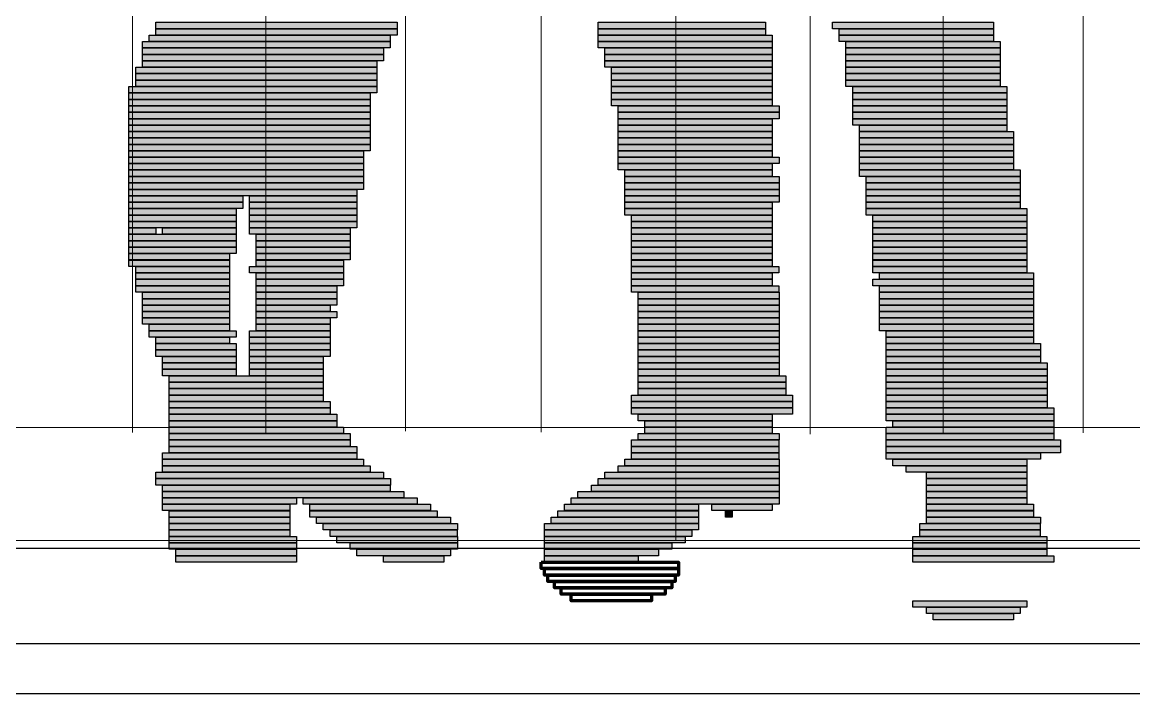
# Model space of a CAD drawing. Header units: millimetres. Extents: x 2 to 42044, y 4087 to 28530.
# Drawn here: x 19372 to 20435, y 14973 to 15615 of the extents above; entities that cross this region are included whole.
import ezdxf

# ---------------------------------------------------------------- set-up
doc = ezdxf.new("R2010")
doc.units = ezdxf.units.MM
doc.header["$LTSCALE"] = 50
for name, color, linetype in [('00_Wand_Bestand', 7, 'Continuous'), ('05_Linien_stark', 7, 'Continuous'), ('06_Linien_fein', 3, 'Continuous')]:
    doc.layers.add(name, color=color, linetype=linetype)

msp = doc.modelspace()

# ---------------------------------------------------------------- hatches: boundary and pattern name
at = {"layer": '00_Wand_Bestand'}
for points in [[(19499.5, 15615.3), (19730.4, 15615.3), (19730.4, 15609.1), (19499.5, 15609.1)], [(19922.7, 15615.3), (20083, 15615.3), (20083, 15609.1), (19922.7, 15609.1)], [(20147.1, 15615.3), (20301, 15615.3), (20301, 15609.1), (20147.1, 15609.1)], [(19499.5, 15609.1), (19730.4, 15609.1), (19730.4, 15602.9), (19499.5, 15602.9)], [(19922.7, 15609.1), (20083, 15609.1), (20083, 15602.9), (19922.7, 15602.9)], [(20153.6, 15609.1), (20301, 15609.1), (20301, 15602.9), (20153.6, 15602.9)], [(19486.7, 15596.8), (19723.9, 15596.8), (19723.9, 15590.7), (19486.7, 15590.7)], [(19493.1, 15602.9), (19723.9, 15602.9), (19723.9, 15596.8), (19493.1, 15596.8)], [(19922.7, 15602.9), (20089.4, 15602.9), (20089.4, 15596.8), (19922.7, 15596.8)], [(19922.7, 15596.8), (20089.4, 15596.8), (20089.4, 15590.7), (19922.7, 15590.7)], [(20153.6, 15602.9), (20301, 15602.9), (20301, 15596.8), (20153.6, 15596.8)], [(20159.9, 15596.8), (20307.4, 15596.8), (20307.4, 15590.7), (20159.9, 15590.7)], [(19486.7, 15590.7), (19717.5, 15590.7), (19717.5, 15584.5), (19486.7, 15584.5)], [(19486.7, 15584.5), (19717.5, 15584.5), (19717.5, 15578.3), (19486.7, 15578.3)], [(19929.1, 15590.7), (20089.4, 15590.7), (20089.4, 15584.5), (19929.1, 15584.5)], [(19929.1, 15584.5), (20089.4, 15584.5), (20089.4, 15578.3), (19929.1, 15578.3)], [(20159.9, 15590.7), (20307.4, 15590.7), (20307.4, 15584.5), (20159.9, 15584.5)], [(20159.9, 15584.5), (20307.4, 15584.5), (20307.4, 15578.3), (20159.9, 15578.3)], [(19486.7, 15578.3), (19711.1, 15578.3), (19711.1, 15572.2), (19486.7, 15572.2)], [(19929.1, 15578.3), (20089.4, 15578.3), (20089.4, 15572.2), (19929.1, 15572.2)], [(20159.9, 15578.3), (20307.4, 15578.3), (20307.4, 15572.2), (20159.9, 15572.2)], [(19480.3, 15572.2), (19711.1, 15572.2), (19711.1, 15566.1), (19480.3, 15566.1)], [(19480.3, 15566.1), (19711.1, 15566.1), (19711.1, 15559.9), (19480.3, 15559.9)], [(19935.5, 15572.2), (20089.4, 15572.2), (20089.4, 15566.1), (19935.5, 15566.1)], [(19935.5, 15566.1), (20089.4, 15566.1), (20089.4, 15559.9), (19935.5, 15559.9)], [(20159.9, 15572.2), (20307.4, 15572.2), (20307.4, 15566.1), (20159.9, 15566.1)], [(20159.9, 15566.1), (20307.4, 15566.1), (20307.4, 15559.9), (20159.9, 15559.9)], [(19473.8, 15553.8), (19711.1, 15553.8), (19711.1, 15547.6), (19473.8, 15547.6)], [(19480.3, 15559.9), (19711.1, 15559.9), (19711.1, 15553.8), (19480.3, 15553.8)], [(19935.5, 15559.9), (20089.4, 15559.9), (20089.4, 15553.8), (19935.5, 15553.8)], [(19935.5, 15553.8), (20089.4, 15553.8), (20089.4, 15547.6), (19935.5, 15547.6)], [(20159.9, 15559.9), (20307.4, 15559.9), (20307.4, 15553.8), (20159.9, 15553.8)], [(20166.4, 15553.8), (20313.9, 15553.8), (20313.9, 15547.6), (20166.4, 15547.6)], [(19473.8, 15547.6), (19704.7, 15547.6), (19704.7, 15541.5), (19473.8, 15541.5)], [(19473.8, 15541.5), (19704.7, 15541.5), (19704.7, 15535.3), (19473.8, 15535.3)], [(19935.5, 15547.6), (20089.4, 15547.6), (20089.4, 15541.5), (19935.5, 15541.5)], [(19935.5, 15541.5), (20089.4, 15541.5), (20089.4, 15535.3), (19935.5, 15535.3)], [(20166.4, 15547.6), (20313.9, 15547.6), (20313.9, 15541.5), (20166.4, 15541.5)], [(20166.4, 15541.5), (20313.9, 15541.5), (20313.9, 15535.3), (20166.4, 15535.3)], [(19473.8, 15535.3), (19704.7, 15535.3), (19704.7, 15529.2), (19473.8, 15529.2)], [(19942, 15535.3), (20095.9, 15535.3), (20095.9, 15529.2), (19942, 15529.2)], [(20166.4, 15535.3), (20313.9, 15535.3), (20313.9, 15529.2), (20166.4, 15529.2)], [(19473.8, 15529.2), (19704.7, 15529.2), (19704.7, 15523), (19473.8, 15523)], [(19473.8, 15523), (19704.7, 15523), (19704.7, 15516.9), (19473.8, 15516.9)], [(19942, 15529.2), (20095.9, 15529.2), (20095.9, 15523), (19942, 15523)], [(19942, 15523), (20089.4, 15523), (20089.4, 15516.9), (19942, 15516.9)], [(20166.4, 15529.2), (20313.9, 15529.2), (20313.9, 15523), (20166.4, 15523)], [(20166.4, 15523), (20313.9, 15523), (20313.9, 15516.9), (20166.4, 15516.9)], [(19473.8, 15516.9), (19704.7, 15516.9), (19704.7, 15510.7), (19473.8, 15510.7)], [(19473.8, 15510.7), (19704.7, 15510.7), (19704.7, 15504.6), (19473.8, 15504.6)], [(19942, 15516.9), (20089.4, 15516.9), (20089.4, 15510.7), (19942, 15510.7)], [(19942, 15510.7), (20089.4, 15510.7), (20089.4, 15504.6), (19942, 15504.6)], [(20172.8, 15516.9), (20313.9, 15516.9), (20313.9, 15510.7), (20172.8, 15510.7)], [(20172.8, 15510.7), (20320.3, 15510.7), (20320.3, 15504.6), (20172.8, 15504.6)], [(19473.8, 15504.6), (19704.7, 15504.6), (19704.7, 15498.4), (19473.8, 15498.4)], [(19473.8, 15498.4), (19704.7, 15498.4), (19704.7, 15492.3), (19473.8, 15492.3)], [(19942, 15504.6), (20089.4, 15504.6), (20089.4, 15498.4), (19942, 15498.4)], [(19942, 15498.4), (20089.4, 15498.4), (20089.4, 15492.3), (19942, 15492.3)], [(20172.8, 15504.6), (20320.3, 15504.6), (20320.3, 15498.4), (20172.8, 15498.4)], [(20172.8, 15498.4), (20320.3, 15498.4), (20320.3, 15492.3), (20172.8, 15492.3)], [(19473.8, 15492.3), (19698.3, 15492.3), (19698.3, 15486.1), (19473.8, 15486.1)], [(19942, 15492.3), (20089.4, 15492.3), (20089.4, 15486.1), (19942, 15486.1)], [(20172.8, 15492.3), (20320.3, 15492.3), (20320.3, 15486.1), (20172.8, 15486.1)], [(19473.8, 15486.1), (19698.3, 15486.1), (19698.3, 15480), (19473.8, 15480)], [(19473.8, 15480), (19698.3, 15480), (19698.3, 15473.9), (19473.8, 15473.9)], [(19942, 15486.1), (20095.9, 15486.1), (20095.9, 15480), (19942, 15480)], [(19942, 15480), (20089.4, 15480), (20089.4, 15473.9), (19942, 15473.9)], [(20172.8, 15486.1), (20320.3, 15486.1), (20320.3, 15480), (20172.8, 15480)], [(20172.8, 15480), (20320.3, 15480), (20320.3, 15473.9), (20172.8, 15473.9)], [(19473.8, 15473.9), (19698.3, 15473.9), (19698.3, 15467.7), (19473.8, 15467.7)], [(19473.8, 15467.7), (19698.3, 15467.7), (19698.3, 15461.5), (19473.8, 15461.5)], [(19948.4, 15473.9), (20089.4, 15473.9), (20089.4, 15467.7), (19948.4, 15467.7)], [(19948.4, 15467.7), (20095.9, 15467.7), (20095.9, 15461.5), (19948.4, 15461.5)], [(20172.8, 15473.9), (20326.7, 15473.9), (20326.7, 15467.7), (20172.8, 15467.7)], [(20179.2, 15467.7), (20326.7, 15467.7), (20326.7, 15461.5), (20179.2, 15461.5)], [(19473.8, 15461.5), (19698.3, 15461.5), (19698.3, 15455.4), (19473.8, 15455.4)], [(19948.4, 15461.5), (20095.9, 15461.5), (20095.9, 15455.4), (19948.4, 15455.4)], [(20179.2, 15461.5), (20326.7, 15461.5), (20326.7, 15455.4), (20179.2, 15455.4)], [(19473.8, 15455.4), (19691.9, 15455.4), (19691.9, 15449.2), (19473.8, 15449.2)], [(19473.8, 15449.2), (19582.9, 15449.2), (19582.9, 15443.1), (19473.8, 15443.1)], [(19589.3, 15449.2), (19691.8, 15449.2), (19691.8, 15443.1), (19589.3, 15443.1)], [(19948.4, 15455.4), (20095.9, 15455.4), (20095.9, 15449.2), (19948.4, 15449.2)], [(19948.4, 15449.2), (20095.9, 15449.2), (20095.9, 15443.1), (19948.4, 15443.1)], [(20179.2, 15455.4), (20326.7, 15455.4), (20326.7, 15449.2), (20179.2, 15449.2)], [(20179.2, 15449.2), (20326.7, 15449.2), (20326.7, 15443.1), (20179.2, 15443.1)], [(19473.8, 15443.1), (19582.9, 15443.1), (19582.9, 15437), (19473.8, 15437)], [(19473.8, 15437), (19576.4, 15437), (19576.4, 15430.8), (19473.8, 15430.8)], [(19589.3, 15443.1), (19691.8, 15443.1), (19691.8, 15437), (19589.3, 15437)], [(19589.3, 15437), (19691.8, 15437), (19691.8, 15430.8), (19589.3, 15430.8)], [(19948.4, 15443.1), (20089.4, 15443.1), (20089.4, 15437), (19948.4, 15437)], [(19948.4, 15437), (20089.4, 15437), (20089.4, 15430.8), (19948.4, 15430.8)], [(20179.2, 15443.1), (20326.7, 15443.1), (20326.7, 15437), (20179.2, 15437)], [(20179.2, 15437), (20333.1, 15437), (20333.1, 15430.8), (20179.2, 15430.8)], [(19473.8, 15430.8), (19576.4, 15430.8), (19576.4, 15424.6), (19473.8, 15424.6)], [(19473.8, 15424.6), (19576.4, 15424.6), (19576.4, 15418.5), (19473.8, 15418.5)], [(19589.3, 15430.8), (19691.8, 15430.8), (19691.8, 15424.6), (19589.3, 15424.6)], [(19589.3, 15424.6), (19691.8, 15424.6), (19691.8, 15418.5), (19589.3, 15418.5)], [(19954.8, 15430.8), (20089.4, 15430.8), (20089.4, 15424.6), (19954.8, 15424.6)], [(19954.8, 15424.6), (20089.4, 15424.6), (20089.4, 15418.5), (19954.8, 15418.5)], [(20185.6, 15430.8), (20333.1, 15430.8), (20333.1, 15424.6), (20185.6, 15424.6)], [(20185.6, 15424.6), (20333.1, 15424.6), (20333.1, 15418.5), (20185.6, 15418.5)], [(19473.8, 15418.5), (19499.5, 15418.5), (19499.5, 15412.4), (19473.8, 15412.4)], [(19505.9, 15418.5), (19576.4, 15418.5), (19576.4, 15412.4), (19505.9, 15412.4)], [(19589.3, 15418.5), (19685.4, 15418.5), (19685.4, 15412.4), (19589.3, 15412.4)], [(19954.8, 15418.5), (20089.4, 15418.5), (20089.4, 15412.4), (19954.8, 15412.4)], [(20185.6, 15418.5), (20333.1, 15418.5), (20333.1, 15412.4), (20185.6, 15412.4)], [(19473.8, 15412.4), (19576.4, 15412.4), (19576.4, 15406.2), (19473.8, 15406.2)], [(19473.8, 15406.2), (19576.4, 15406.2), (19576.4, 15400.1), (19473.8, 15400.1)], [(19595.7, 15412.4), (19685.4, 15412.4), (19685.4, 15406.2), (19595.7, 15406.2)], [(19595.7, 15406.2), (19685.4, 15406.2), (19685.4, 15400.1), (19595.7, 15400.1)], [(19954.8, 15412.4), (20089.4, 15412.4), (20089.4, 15406.2), (19954.8, 15406.2)], [(19954.8, 15406.2), (20089.4, 15406.2), (20089.4, 15400.1), (19954.8, 15400.1)], [(20185.6, 15412.4), (20333.1, 15412.4), (20333.1, 15406.2), (20185.6, 15406.2)], [(20185.6, 15406.2), (20333.1, 15406.2), (20333.1, 15400.1), (20185.6, 15400.1)], [(19473.8, 15400.1), (19576.4, 15400.1), (19576.4, 15393.9), (19473.8, 15393.9)], [(19473.8, 15393.9), (19570, 15393.9), (19570, 15387.8), (19473.8, 15387.8)], [(19595.7, 15400.1), (19685.4, 15400.1), (19685.4, 15393.9), (19595.7, 15393.9)], [(19595.7, 15393.9), (19685.4, 15393.9), (19685.4, 15387.8), (19595.7, 15387.8)], [(19954.8, 15400.1), (20089.4, 15400.1), (20089.4, 15393.9), (19954.8, 15393.9)], [(19954.8, 15393.9), (20089.4, 15393.9), (20089.4, 15387.8), (19954.8, 15387.8)], [(20185.6, 15400.1), (20333.1, 15400.1), (20333.1, 15393.9), (20185.6, 15393.9)], [(20185.6, 15393.9), (20333.1, 15393.9), (20333.1, 15387.8), (20185.6, 15387.8)], [(19473.8, 15387.7), (19570, 15387.7), (19570, 15381.6), (19473.8, 15381.6)], [(19480.3, 15381.6), (19570.1, 15381.6), (19570.1, 15375.4), (19480.3, 15375.4)], [(19589.3, 15381.6), (19679, 15381.6), (19679, 15375.4), (19589.3, 15375.4)], [(19595.7, 15387.7), (19679, 15387.7), (19679, 15381.6), (19595.7, 15381.6)], [(19954.8, 15387.7), (20089.4, 15387.7), (20089.4, 15381.6), (19954.8, 15381.6)], [(19954.8, 15381.6), (20095.8, 15381.6), (20095.8, 15375.4), (19954.8, 15375.4)], [(20185.6, 15387.7), (20333.1, 15387.7), (20333.1, 15381.6), (20185.6, 15381.6)], [(20185.6, 15381.6), (20333.1, 15381.6), (20333.1, 15375.4), (20185.6, 15375.4)], [(19480.3, 15375.4), (19570.1, 15375.4), (19570.1, 15369.3), (19480.3, 15369.3)], [(19595.7, 15375.4), (19679, 15375.4), (19679, 15369.3), (19595.7, 15369.3)], [(19954.8, 15375.4), (20089.4, 15375.4), (20089.4, 15369.3), (19954.8, 15369.3)], [(20192, 15375.4), (20339.5, 15375.4), (20339.5, 15369.3), (20192, 15369.3)], [(19480.3, 15369.3), (19570.1, 15369.3), (19570.1, 15363.2), (19480.3, 15363.2)], [(19480.3, 15363.2), (19570.1, 15363.2), (19570.1, 15357), (19480.3, 15357)], [(19595.7, 15369.3), (19679, 15369.3), (19679, 15363.2), (19595.7, 15363.2)], [(19595.7, 15363.2), (19672.6, 15363.2), (19672.6, 15357), (19595.7, 15357)], [(19954.8, 15369.3), (20089.4, 15369.3), (20089.4, 15363.2), (19954.8, 15363.2)], [(19954.8, 15363.2), (20095.8, 15363.2), (20095.8, 15357), (19954.8, 15357)], [(20185.6, 15369.3), (20339.5, 15369.3), (20339.5, 15363.2), (20185.6, 15363.2)], [(20192, 15363.2), (20339.5, 15363.2), (20339.5, 15357), (20192, 15357)], [(19486.7, 15357), (19570, 15357), (19570, 15350.8), (19486.7, 15350.8)], [(19486.7, 15350.8), (19570, 15350.8), (19570, 15344.7), (19486.7, 15344.7)], [(19595.7, 15357), (19672.6, 15357), (19672.6, 15350.8), (19595.7, 15350.8)], [(19595.7, 15350.8), (19672.6, 15350.8), (19672.6, 15344.7), (19595.7, 15344.7)], [(19961.2, 15357), (20095.9, 15357), (20095.9, 15350.8), (19961.2, 15350.8)], [(19961.2, 15350.8), (20095.9, 15350.8), (20095.9, 15344.7), (19961.2, 15344.7)], [(20192, 15357), (20339.5, 15357), (20339.5, 15350.8), (20192, 15350.8)], [(20192, 15350.8), (20339.5, 15350.8), (20339.5, 15344.7), (20192, 15344.7)], [(19486.7, 15344.7), (19570, 15344.7), (19570, 15338.6), (19486.7, 15338.6)], [(19486.7, 15338.6), (19570, 15338.6), (19570, 15332.4), (19486.7, 15332.4)], [(19595.7, 15344.7), (19666.2, 15344.7), (19666.2, 15338.6), (19595.7, 15338.6)], [(19595.7, 15338.6), (19672.6, 15338.6), (19672.6, 15332.4), (19595.7, 15332.4)], [(19961.2, 15344.7), (20095.9, 15344.7), (20095.9, 15338.6), (19961.2, 15338.6)], [(19961.2, 15338.6), (20095.9, 15338.6), (20095.9, 15332.4), (19961.2, 15332.4)], [(20192, 15344.7), (20339.5, 15344.7), (20339.5, 15338.6), (20192, 15338.6)], [(20192, 15338.6), (20339.5, 15338.6), (20339.5, 15332.4), (20192, 15332.4)], [(19486.7, 15332.4), (19570, 15332.4), (19570, 15326.3), (19486.7, 15326.3)], [(19595.7, 15332.4), (19666.2, 15332.4), (19666.2, 15326.3), (19595.7, 15326.3)], [(19961.2, 15332.4), (20095.9, 15332.4), (20095.9, 15326.3), (19961.2, 15326.3)], [(20192, 15332.4), (20339.5, 15332.4), (20339.5, 15326.3), (20192, 15326.3)], [(19493.1, 15326.3), (19570, 15326.3), (19570, 15320.1), (19493.1, 15320.1)], [(19493.1, 15320.1), (19576.4, 15320.1), (19576.4, 15313.9), (19493.1, 15313.9)], [(19589.3, 15320.1), (19666.2, 15320.1), (19666.2, 15313.9), (19589.3, 15313.9)], [(19595.7, 15326.3), (19666.2, 15326.3), (19666.2, 15320.1), (19595.7, 15320.1)], [(19961.2, 15326.3), (20095.9, 15326.3), (20095.9, 15320.1), (19961.2, 15320.1)], [(19961.2, 15320.1), (20095.9, 15320.1), (20095.9, 15313.9), (19961.2, 15313.9)], [(20192, 15326.3), (20339.5, 15326.3), (20339.5, 15320.1), (20192, 15320.1)], [(20198.5, 15320.1), (20339.5, 15320.1), (20339.5, 15313.9), (20198.5, 15313.9)], [(19499.5, 15313.9), (19570.1, 15313.9), (19570.1, 15307.8), (19499.5, 15307.8)], [(19499.5, 15307.8), (19576.5, 15307.8), (19576.5, 15301.7), (19499.5, 15301.7)], [(19589.3, 15313.9), (19666.2, 15313.9), (19666.2, 15307.8), (19589.3, 15307.8)], [(19589.3, 15307.8), (19666.2, 15307.8), (19666.2, 15301.7), (19589.3, 15301.7)], [(19961.2, 15313.9), (20095.9, 15313.9), (20095.9, 15307.8), (19961.2, 15307.8)], [(19961.2, 15307.8), (20095.9, 15307.8), (20095.9, 15301.7), (19961.2, 15301.7)], [(20198.5, 15313.9), (20339.5, 15313.9), (20339.5, 15307.8), (20198.5, 15307.8)], [(20198.5, 15307.8), (20346, 15307.8), (20346, 15301.7), (20198.5, 15301.7)], [(19499.5, 15301.7), (19576.5, 15301.7), (19576.5, 15295.5), (19499.5, 15295.5)], [(19589.3, 15301.7), (19666.2, 15301.7), (19666.2, 15295.5), (19589.3, 15295.5)], [(19961.2, 15301.7), (20095.9, 15301.7), (20095.9, 15295.5), (19961.2, 15295.5)], [(20198.5, 15301.7), (20346, 15301.7), (20346, 15295.5), (20198.5, 15295.5)], [(19505.9, 15295.5), (19576.4, 15295.5), (19576.4, 15289.4), (19505.9, 15289.4)], [(19505.9, 15289.4), (19576.4, 15289.4), (19576.4, 15283.2), (19505.9, 15283.2)], [(19589.3, 15295.5), (19659.8, 15295.5), (19659.8, 15289.4), (19589.3, 15289.4)], [(19589.3, 15289.4), (19659.8, 15289.4), (19659.8, 15283.2), (19589.3, 15283.2)], [(19961.2, 15295.5), (20095.9, 15295.5), (20095.9, 15289.4), (19961.2, 15289.4)], [(19961.2, 15289.4), (20095.9, 15289.4), (20095.9, 15283.2), (19961.2, 15283.2)], [(20198.5, 15295.5), (20346, 15295.5), (20346, 15289.4), (20198.5, 15289.4)], [(20198.5, 15289.4), (20352.4, 15289.4), (20352.4, 15283.2), (20198.5, 15283.2)], [(19505.9, 15283.2), (19576.4, 15283.2), (19576.4, 15277.1), (19505.9, 15277.1)], [(19512.3, 15277.1), (19659.8, 15277.1), (19659.8, 15270.9), (19512.3, 15270.9)], [(19589.3, 15283.2), (19659.8, 15283.2), (19659.8, 15277.1), (19589.3, 15277.1)], [(19961.2, 15283.2), (20095.9, 15283.2), (20095.9, 15277.1), (19961.2, 15277.1)], [(19961.2, 15277.1), (20102.3, 15277.1), (20102.3, 15270.9), (19961.2, 15270.9)], [(20198.5, 15283.2), (20352.4, 15283.2), (20352.4, 15277.1), (20198.5, 15277.1)], [(20198.5, 15277.1), (20352.4, 15277.1), (20352.4, 15270.9), (20198.5, 15270.9)], [(19512.3, 15270.9), (19659.8, 15270.9), (19659.8, 15264.8), (19512.3, 15264.8)], [(19512.3, 15264.8), (19659.8, 15264.8), (19659.8, 15258.6), (19512.3, 15258.6)], [(19961.2, 15270.9), (20102.3, 15270.9), (20102.3, 15264.8), (19961.2, 15264.8)], [(19961.2, 15264.8), (20102.3, 15264.8), (20102.3, 15258.6), (19961.2, 15258.6)], [(20198.5, 15270.9), (20352.4, 15270.9), (20352.4, 15264.8), (20198.5, 15264.8)], [(20198.5, 15264.8), (20352.4, 15264.8), (20352.4, 15258.6), (20198.5, 15258.6)], [(19512.3, 15258.6), (19659.8, 15258.6), (19659.8, 15252.5), (19512.3, 15252.5)], [(19954.8, 15258.6), (20108.7, 15258.6), (20108.7, 15252.5), (19954.8, 15252.5)], [(20198.5, 15258.6), (20352.4, 15258.6), (20352.4, 15252.5), (20198.5, 15252.5)], [(19512.3, 15252.5), (19666.2, 15252.5), (19666.2, 15246.3), (19512.3, 15246.3)], [(19512.3, 15246.3), (19666.2, 15246.3), (19666.2, 15240.2), (19512.3, 15240.2)], [(19954.8, 15252.5), (20108.7, 15252.5), (20108.7, 15246.3), (19954.8, 15246.3)], [(19954.8, 15246.3), (20108.7, 15246.3), (20108.7, 15240.2), (19954.8, 15240.2)], [(20198.5, 15252.5), (20352.4, 15252.5), (20352.4, 15246.3), (20198.5, 15246.3)], [(20198.5, 15246.3), (20358.8, 15246.3), (20358.8, 15240.2), (20198.5, 15240.2)], [(19512.3, 15240.2), (19672.6, 15240.2), (19672.6, 15234), (19512.3, 15234)], [(19512.3, 15234), (19672.6, 15234), (19672.6, 15227.9), (19512.3, 15227.9)], [(19961.2, 15240.2), (20089.4, 15240.2), (20089.4, 15234), (19961.2, 15234)], [(19967.6, 15234), (20089.4, 15234), (20089.4, 15227.9), (19967.6, 15227.9)], [(20198.5, 15240.2), (20358.8, 15240.2), (20358.8, 15234), (20198.5, 15234)], [(20204.9, 15234), (20358.8, 15234), (20358.8, 15227.9), (20204.9, 15227.9)], [(19512.3, 15227.9), (19679, 15227.9), (19679, 15221.7), (19512.3, 15221.7)], [(19512.3, 15221.7), (19685.4, 15221.7), (19685.4, 15215.6), (19512.3, 15215.6)], [(19961.2, 15221.7), (20095.9, 15221.7), (20095.9, 15215.6), (19961.2, 15215.6)], [(19967.6, 15227.9), (20089.4, 15227.9), (20089.4, 15221.7), (19967.6, 15221.7)], [(20198.5, 15227.9), (20358.8, 15227.9), (20358.8, 15221.7), (20198.5, 15221.7)], [(20198.5, 15221.7), (20358.8, 15221.7), (20358.8, 15215.6), (20198.5, 15215.6)], [(19512.3, 15215.6), (19685.4, 15215.6), (19685.4, 15209.4), (19512.3, 15209.4)], [(19954.8, 15215.6), (20095.8, 15215.6), (20095.8, 15209.4), (19954.8, 15209.4)], [(20198.5, 15215.6), (20365.2, 15215.6), (20365.2, 15209.4), (20198.5, 15209.4)], [(19505.9, 15203.3), (19691.8, 15203.3), (19691.8, 15197.1), (19505.9, 15197.1)], [(19512.3, 15209.4), (19691.9, 15209.4), (19691.9, 15203.3), (19512.3, 15203.3)], [(19954.8, 15209.4), (20095.8, 15209.4), (20095.8, 15203.3), (19954.8, 15203.3)], [(19954.8, 15203.3), (20095.8, 15203.3), (20095.8, 15197.1), (19954.8, 15197.1)], [(20198.5, 15209.4), (20365.2, 15209.4), (20365.2, 15203.3), (20198.5, 15203.3)], [(20198.5, 15203.3), (20346, 15203.3), (20346, 15197.1), (20198.5, 15197.1)], [(19505.9, 15197.1), (19698.2, 15197.1), (19698.2, 15191), (19505.9, 15191)], [(19505.9, 15191), (19704.7, 15191), (19704.7, 15184.9), (19505.9, 15184.9)], [(19942, 15191), (20095.9, 15191), (20095.9, 15184.9), (19942, 15184.9)], [(19948.4, 15197.1), (20095.9, 15197.1), (20095.9, 15191), (19948.4, 15191)], [(20204.9, 15197.1), (20333.1, 15197.1), (20333.1, 15191), (20204.9, 15191)], [(20217.7, 15191), (20333.1, 15191), (20333.1, 15184.9), (20217.7, 15184.9)], [(19499.5, 15184.9), (19717.5, 15184.9), (19717.5, 15178.7), (19499.5, 15178.7)], [(19929.1, 15184.9), (20095.9, 15184.9), (20095.9, 15178.7), (19929.1, 15178.7)], [(20236.9, 15184.9), (20333.1, 15184.9), (20333.1, 15178.7), (20236.9, 15178.7)], [(19499.5, 15178.7), (19724, 15178.7), (19724, 15172.5), (19499.5, 15172.5)], [(19505.9, 15172.5), (19723.9, 15172.5), (19723.9, 15166.4), (19505.9, 15166.4)], [(19916.3, 15172.5), (20095.9, 15172.5), (20095.9, 15166.4), (19916.3, 15166.4)], [(19922.7, 15178.7), (20095.9, 15178.7), (20095.9, 15172.5), (19922.7, 15172.5)], [(20236.9, 15178.7), (20333.1, 15178.7), (20333.1, 15172.5), (20236.9, 15172.5)], [(20236.9, 15172.5), (20333.1, 15172.5), (20333.1, 15166.4), (20236.9, 15166.4)], [(19505.9, 15166.4), (19736.7, 15166.4), (19736.7, 15160.3), (19505.9, 15160.3)], [(19505.9, 15160.2), (19634.2, 15160.2), (19634.2, 15154.1), (19505.9, 15154.1)], [(19640.6, 15160.2), (19749.6, 15160.2), (19749.6, 15154.1), (19640.6, 15154.1)], [(19897.1, 15160.2), (20095.9, 15160.2), (20095.9, 15154.1), (19897.1, 15154.1)], [(19903.5, 15166.4), (20095.9, 15166.4), (20095.9, 15160.3), (19903.5, 15160.3)], [(20236.9, 15166.4), (20333.1, 15166.4), (20333.1, 15160.3), (20236.9, 15160.3)], [(20236.9, 15160.2), (20333.1, 15160.2), (20333.1, 15154.1), (20236.9, 15154.1)], [(19505.9, 15154.1), (19627.7, 15154.1), (19627.7, 15148), (19505.9, 15148)], [(19512.3, 15147.9), (19627.7, 15147.9), (19627.7, 15141.8), (19512.3, 15141.8)], [(19647, 15154.1), (19762.4, 15154.1), (19762.4, 15148), (19647, 15148)], [(19647, 15147.9), (19768.8, 15147.9), (19768.8, 15141.8), (19647, 15141.8)], [(19884.2, 15147.9), (20018.9, 15147.9), (20018.9, 15141.8), (19884.2, 15141.8)], [(19890.7, 15154.1), (20018.9, 15154.1), (20018.9, 15148), (19890.7, 15148)], [(20031.7, 15154.1), (20089.4, 15154.1), (20089.4, 15148), (20031.7, 15148)], [(20044.6, 15147.9), (20051, 15147.9), (20051, 15141.8), (20044.6, 15141.8)], [(20236.9, 15154.1), (20339.5, 15154.1), (20339.5, 15148), (20236.9, 15148)], [(20236.9, 15147.9), (20339.5, 15147.9), (20339.5, 15141.8), (20236.9, 15141.8)], [(19512.3, 15141.8), (19627.7, 15141.8), (19627.7, 15135.6), (19512.3, 15135.6)], [(19653.4, 15141.8), (19781.6, 15141.8), (19781.6, 15135.6), (19653.4, 15135.6)], [(19877.8, 15141.8), (20018.9, 15141.8), (20018.9, 15135.6), (19877.8, 15135.6)], [(20236.9, 15141.8), (20346, 15141.8), (20346, 15135.6), (20236.9, 15135.6)], [(19512.3, 15135.6), (19627.7, 15135.6), (19627.7, 15129.5), (19512.3, 15129.5)], [(19512.3, 15129.5), (19627.7, 15129.5), (19627.7, 15123.3), (19512.3, 15123.3)], [(19659.8, 15135.6), (19788.1, 15135.6), (19788.1, 15129.5), (19659.8, 15129.5)], [(19666.2, 15129.5), (19788, 15129.5), (19788, 15123.3), (19666.2, 15123.3)], [(19871.4, 15135.6), (20018.9, 15135.6), (20018.9, 15129.5), (19871.4, 15129.5)], [(19871.4, 15129.5), (20012.5, 15129.5), (20012.5, 15123.3), (19871.4, 15123.3)], [(20230.5, 15135.6), (20345.9, 15135.6), (20345.9, 15129.5), (20230.5, 15129.5)], [(20230.5, 15129.5), (20345.9, 15129.5), (20345.9, 15123.3), (20230.5, 15123.3)], [(19512.3, 15123.3), (19634.2, 15123.3), (19634.2, 15117.2), (19512.3, 15117.2)], [(19512.3, 15117.2), (19634.2, 15117.2), (19634.2, 15111), (19512.3, 15111)], [(19672.6, 15123.3), (19788.1, 15123.3), (19788.1, 15117.2), (19672.6, 15117.2)], [(19685.5, 15117.2), (19788.1, 15117.2), (19788.1, 15111), (19685.5, 15111)], [(19871.4, 15123.3), (20006.1, 15123.3), (20006.1, 15117.2), (19871.4, 15117.2)], [(19871.4, 15117.2), (19993.3, 15117.2), (19993.3, 15111), (19871.4, 15111)], [(20224.1, 15123.3), (20352.3, 15123.3), (20352.3, 15117.2), (20224.1, 15117.2)], [(20224.1, 15117.2), (20352.3, 15117.2), (20352.3, 15111), (20224.1, 15111)], [(19518.7, 15111), (19634.2, 15111), (19634.2, 15104.9), (19518.7, 15104.9)], [(19518.7, 15104.9), (19634.2, 15104.9), (19634.2, 15098.7), (19518.7, 15098.7)], [(19691.8, 15111), (19781.6, 15111), (19781.6, 15104.9), (19691.8, 15104.9)], [(19717.5, 15104.9), (19775.2, 15104.9), (19775.2, 15098.7), (19717.5, 15098.7)], [(19871.4, 15111), (19980.4, 15111), (19980.4, 15104.9), (19871.4, 15104.9)], [(19871.4, 15104.9), (19961.2, 15104.9), (19961.2, 15098.7), (19871.4, 15098.7)], [(20224.1, 15111), (20352.3, 15111), (20352.3, 15104.9), (20224.1, 15104.9)], [(20224.1, 15104.9), (20358.8, 15104.9), (20358.8, 15098.7), (20224.1, 15098.7)], [(20224.1, 15061.8), (20333.1, 15061.8), (20333.1, 15055.7), (20224.1, 15055.7)], [(20236.9, 15055.7), (20326.7, 15055.7), (20326.7, 15049.6), (20236.9, 15049.6)], [(20243.3, 15049.6), (20320.3, 15049.6), (20320.3, 15043.4), (20243.3, 15043.4)]]:
    msp.add_hatch(color=7, dxfattribs=at).paths.add_polyline_path(points)

# ---------------------------------------------------------------- linework, layer by layer
for points in [[(19499.5, 15615.3), (19730.4, 15615.3), (19730.4, 15609.1), (19499.5, 15609.1)], [(19922.7, 15615.3), (20083, 15615.3), (20083, 15609.1), (19922.7, 15609.1)], [(20147.1, 15615.3), (20301, 15615.3), (20301, 15609.1), (20147.1, 15609.1)], [(19499.5, 15609.1), (19730.4, 15609.1), (19730.4, 15602.9), (19499.5, 15602.9)], [(19922.7, 15609.1), (20083, 15609.1), (20083, 15602.9), (19922.7, 15602.9)], [(20153.6, 15609.1), (20301, 15609.1), (20301, 15602.9), (20153.6, 15602.9)], [(19486.7, 15596.8), (19723.9, 15596.8), (19723.9, 15590.7), (19486.7, 15590.7)], [(19493.1, 15602.9), (19723.9, 15602.9), (19723.9, 15596.8), (19493.1, 15596.8)], [(19922.7, 15602.9), (20089.4, 15602.9), (20089.4, 15596.8), (19922.7, 15596.8)], [(19922.7, 15596.8), (20089.4, 15596.8), (20089.4, 15590.7), (19922.7, 15590.7)], [(20153.6, 15602.9), (20301, 15602.9), (20301, 15596.8), (20153.6, 15596.8)], [(20159.9, 15596.8), (20307.4, 15596.8), (20307.4, 15590.7), (20159.9, 15590.7)], [(19486.7, 15590.7), (19717.5, 15590.7), (19717.5, 15584.5), (19486.7, 15584.5)], [(19486.7, 15584.5), (19717.5, 15584.5), (19717.5, 15578.3), (19486.7, 15578.3)], [(19929.1, 15590.7), (20089.4, 15590.7), (20089.4, 15584.5), (19929.1, 15584.5)], [(19929.1, 15584.5), (20089.4, 15584.5), (20089.4, 15578.3), (19929.1, 15578.3)], [(20159.9, 15590.7), (20307.4, 15590.7), (20307.4, 15584.5), (20159.9, 15584.5)], [(20159.9, 15584.5), (20307.4, 15584.5), (20307.4, 15578.3), (20159.9, 15578.3)], [(19486.7, 15578.3), (19711.1, 15578.3), (19711.1, 15572.2), (19486.7, 15572.2)], [(19929.1, 15578.3), (20089.4, 15578.3), (20089.4, 15572.2), (19929.1, 15572.2)], [(20159.9, 15578.3), (20307.4, 15578.3), (20307.4, 15572.2), (20159.9, 15572.2)], [(19480.3, 15572.2), (19711.1, 15572.2), (19711.1, 15566.1), (19480.3, 15566.1)], [(19480.3, 15566.1), (19711.1, 15566.1), (19711.1, 15559.9), (19480.3, 15559.9)], [(19935.5, 15572.2), (20089.4, 15572.2), (20089.4, 15566.1), (19935.5, 15566.1)], [(19935.5, 15566.1), (20089.4, 15566.1), (20089.4, 15559.9), (19935.5, 15559.9)], [(20159.9, 15572.2), (20307.4, 15572.2), (20307.4, 15566.1), (20159.9, 15566.1)], [(20159.9, 15566.1), (20307.4, 15566.1), (20307.4, 15559.9), (20159.9, 15559.9)], [(19473.8, 15553.8), (19711.1, 15553.8), (19711.1, 15547.6), (19473.8, 15547.6)], [(19480.3, 15559.9), (19711.1, 15559.9), (19711.1, 15553.8), (19480.3, 15553.8)], [(19935.5, 15559.9), (20089.4, 15559.9), (20089.4, 15553.8), (19935.5, 15553.8)], [(19935.5, 15553.8), (20089.4, 15553.8), (20089.4, 15547.6), (19935.5, 15547.6)], [(20159.9, 15559.9), (20307.4, 15559.9), (20307.4, 15553.8), (20159.9, 15553.8)], [(20166.4, 15553.8), (20313.9, 15553.8), (20313.9, 15547.6), (20166.4, 15547.6)], [(19473.8, 15547.6), (19704.7, 15547.6), (19704.7, 15541.5), (19473.8, 15541.5)], [(19473.8, 15541.5), (19704.7, 15541.5), (19704.7, 15535.3), (19473.8, 15535.3)], [(19935.5, 15547.6), (20089.4, 15547.6), (20089.4, 15541.5), (19935.5, 15541.5)], [(19935.5, 15541.5), (20089.4, 15541.5), (20089.4, 15535.3), (19935.5, 15535.3)], [(20166.4, 15547.6), (20313.9, 15547.6), (20313.9, 15541.5), (20166.4, 15541.5)], [(20166.4, 15541.5), (20313.9, 15541.5), (20313.9, 15535.3), (20166.4, 15535.3)], [(19473.8, 15535.3), (19704.7, 15535.3), (19704.7, 15529.2), (19473.8, 15529.2)], [(19942, 15535.3), (20095.9, 15535.3), (20095.9, 15529.2), (19942, 15529.2)], [(20166.4, 15535.3), (20313.9, 15535.3), (20313.9, 15529.2), (20166.4, 15529.2)], [(19473.8, 15529.2), (19704.7, 15529.2), (19704.7, 15523), (19473.8, 15523)], [(19473.8, 15523), (19704.7, 15523), (19704.7, 15516.9), (19473.8, 15516.9)], [(19942, 15529.2), (20095.9, 15529.2), (20095.9, 15523), (19942, 15523)], [(19942, 15523), (20089.4, 15523), (20089.4, 15516.9), (19942, 15516.9)], [(20166.4, 15529.2), (20313.9, 15529.2), (20313.9, 15523), (20166.4, 15523)], [(20166.4, 15523), (20313.9, 15523), (20313.9, 15516.9), (20166.4, 15516.9)], [(19473.8, 15516.9), (19704.7, 15516.9), (19704.7, 15510.7), (19473.8, 15510.7)], [(19473.8, 15510.7), (19704.7, 15510.7), (19704.7, 15504.6), (19473.8, 15504.6)], [(19942, 15516.9), (20089.4, 15516.9), (20089.4, 15510.7), (19942, 15510.7)], [(19942, 15510.7), (20089.4, 15510.7), (20089.4, 15504.6), (19942, 15504.6)], [(20172.8, 15516.9), (20313.9, 15516.9), (20313.9, 15510.7), (20172.8, 15510.7)], [(20172.8, 15510.7), (20320.3, 15510.7), (20320.3, 15504.6), (20172.8, 15504.6)], [(19473.8, 15504.6), (19704.7, 15504.6), (19704.7, 15498.4), (19473.8, 15498.4)], [(19473.8, 15498.4), (19704.7, 15498.4), (19704.7, 15492.3), (19473.8, 15492.3)], [(19942, 15504.6), (20089.4, 15504.6), (20089.4, 15498.4), (19942, 15498.4)], [(19942, 15498.4), (20089.4, 15498.4), (20089.4, 15492.3), (19942, 15492.3)], [(20172.8, 15504.6), (20320.3, 15504.6), (20320.3, 15498.4), (20172.8, 15498.4)], [(20172.8, 15498.4), (20320.3, 15498.4), (20320.3, 15492.3), (20172.8, 15492.3)], [(19473.8, 15492.3), (19698.3, 15492.3), (19698.3, 15486.1), (19473.8, 15486.1)], [(19942, 15492.3), (20089.4, 15492.3), (20089.4, 15486.1), (19942, 15486.1)], [(20172.8, 15492.3), (20320.3, 15492.3), (20320.3, 15486.1), (20172.8, 15486.1)], [(19473.8, 15486.1), (19698.3, 15486.1), (19698.3, 15480), (19473.8, 15480)], [(19473.8, 15480), (19698.3, 15480), (19698.3, 15473.9), (19473.8, 15473.9)], [(19942, 15486.1), (20095.9, 15486.1), (20095.9, 15480), (19942, 15480)], [(19942, 15480), (20089.4, 15480), (20089.4, 15473.9), (19942, 15473.9)], [(20172.8, 15486.1), (20320.3, 15486.1), (20320.3, 15480), (20172.8, 15480)], [(20172.8, 15480), (20320.3, 15480), (20320.3, 15473.9), (20172.8, 15473.9)], [(19473.8, 15473.9), (19698.3, 15473.9), (19698.3, 15467.7), (19473.8, 15467.7)], [(19473.8, 15467.7), (19698.3, 15467.7), (19698.3, 15461.5), (19473.8, 15461.5)], [(19948.4, 15473.9), (20089.4, 15473.9), (20089.4, 15467.7), (19948.4, 15467.7)], [(19948.4, 15467.7), (20095.9, 15467.7), (20095.9, 15461.5), (19948.4, 15461.5)], [(20172.8, 15473.9), (20326.7, 15473.9), (20326.7, 15467.7), (20172.8, 15467.7)], [(20179.2, 15467.7), (20326.7, 15467.7), (20326.7, 15461.5), (20179.2, 15461.5)], [(19473.8, 15461.5), (19698.3, 15461.5), (19698.3, 15455.4), (19473.8, 15455.4)], [(19948.4, 15461.5), (20095.9, 15461.5), (20095.9, 15455.4), (19948.4, 15455.4)], [(20179.2, 15461.5), (20326.7, 15461.5), (20326.7, 15455.4), (20179.2, 15455.4)], [(19473.8, 15455.4), (19691.9, 15455.4), (19691.9, 15449.2), (19473.8, 15449.2)], [(19473.8, 15449.2), (19582.9, 15449.2), (19582.9, 15443.1), (19473.8, 15443.1)], [(19589.3, 15449.2), (19691.8, 15449.2), (19691.8, 15443.1), (19589.3, 15443.1)], [(19948.4, 15455.4), (20095.9, 15455.4), (20095.9, 15449.2), (19948.4, 15449.2)], [(19948.4, 15449.2), (20095.9, 15449.2), (20095.9, 15443.1), (19948.4, 15443.1)], [(20179.2, 15455.4), (20326.7, 15455.4), (20326.7, 15449.2), (20179.2, 15449.2)], [(20179.2, 15449.2), (20326.7, 15449.2), (20326.7, 15443.1), (20179.2, 15443.1)], [(19473.8, 15443.1), (19582.9, 15443.1), (19582.9, 15437), (19473.8, 15437)], [(19473.8, 15437), (19576.4, 15437), (19576.4, 15430.8), (19473.8, 15430.8)], [(19589.3, 15443.1), (19691.8, 15443.1), (19691.8, 15437), (19589.3, 15437)], [(19589.3, 15437), (19691.8, 15437), (19691.8, 15430.8), (19589.3, 15430.8)], [(19948.4, 15443.1), (20089.4, 15443.1), (20089.4, 15437), (19948.4, 15437)], [(19948.4, 15437), (20089.4, 15437), (20089.4, 15430.8), (19948.4, 15430.8)], [(20179.2, 15443.1), (20326.7, 15443.1), (20326.7, 15437), (20179.2, 15437)], [(20179.2, 15437), (20333.1, 15437), (20333.1, 15430.8), (20179.2, 15430.8)], [(19473.8, 15430.8), (19576.4, 15430.8), (19576.4, 15424.6), (19473.8, 15424.6)], [(19473.8, 15424.6), (19576.4, 15424.6), (19576.4, 15418.5), (19473.8, 15418.5)], [(19589.3, 15430.8), (19691.8, 15430.8), (19691.8, 15424.6), (19589.3, 15424.6)], [(19589.3, 15424.6), (19691.8, 15424.6), (19691.8, 15418.5), (19589.3, 15418.5)], [(19954.8, 15430.8), (20089.4, 15430.8), (20089.4, 15424.6), (19954.8, 15424.6)], [(19954.8, 15424.6), (20089.4, 15424.6), (20089.4, 15418.5), (19954.8, 15418.5)], [(20185.6, 15430.8), (20333.1, 15430.8), (20333.1, 15424.6), (20185.6, 15424.6)], [(20185.6, 15424.6), (20333.1, 15424.6), (20333.1, 15418.5), (20185.6, 15418.5)], [(19473.8, 15418.5), (19499.5, 15418.5), (19499.5, 15412.4), (19473.8, 15412.4)], [(19505.9, 15418.5), (19576.4, 15418.5), (19576.4, 15412.4), (19505.9, 15412.4)], [(19589.3, 15418.5), (19685.4, 15418.5), (19685.4, 15412.4), (19589.3, 15412.4)], [(19954.8, 15418.5), (20089.4, 15418.5), (20089.4, 15412.4), (19954.8, 15412.4)], [(20185.6, 15418.5), (20333.1, 15418.5), (20333.1, 15412.4), (20185.6, 15412.4)], [(19473.8, 15412.4), (19576.4, 15412.4), (19576.4, 15406.2), (19473.8, 15406.2)], [(19473.8, 15406.2), (19576.4, 15406.2), (19576.4, 15400.1), (19473.8, 15400.1)], [(19595.7, 15412.4), (19685.4, 15412.4), (19685.4, 15406.2), (19595.7, 15406.2)], [(19595.7, 15406.2), (19685.4, 15406.2), (19685.4, 15400.1), (19595.7, 15400.1)], [(19954.8, 15412.4), (20089.4, 15412.4), (20089.4, 15406.2), (19954.8, 15406.2)], [(19954.8, 15406.2), (20089.4, 15406.2), (20089.4, 15400.1), (19954.8, 15400.1)], [(20185.6, 15412.4), (20333.1, 15412.4), (20333.1, 15406.2), (20185.6, 15406.2)], [(20185.6, 15406.2), (20333.1, 15406.2), (20333.1, 15400.1), (20185.6, 15400.1)], [(19473.8, 15400.1), (19576.4, 15400.1), (19576.4, 15393.9), (19473.8, 15393.9)], [(19473.8, 15393.9), (19570, 15393.9), (19570, 15387.8), (19473.8, 15387.8)], [(19595.7, 15400.1), (19685.4, 15400.1), (19685.4, 15393.9), (19595.7, 15393.9)], [(19595.7, 15393.9), (19685.4, 15393.9), (19685.4, 15387.8), (19595.7, 15387.8)], [(19954.8, 15400.1), (20089.4, 15400.1), (20089.4, 15393.9), (19954.8, 15393.9)], [(19954.8, 15393.9), (20089.4, 15393.9), (20089.4, 15387.8), (19954.8, 15387.8)], [(20185.6, 15400.1), (20333.1, 15400.1), (20333.1, 15393.9), (20185.6, 15393.9)], [(20185.6, 15393.9), (20333.1, 15393.9), (20333.1, 15387.8), (20185.6, 15387.8)], [(19473.8, 15387.7), (19570, 15387.7), (19570, 15381.6), (19473.8, 15381.6)], [(19480.3, 15381.6), (19570.1, 15381.6), (19570.1, 15375.4), (19480.3, 15375.4)], [(19589.3, 15381.6), (19679, 15381.6), (19679, 15375.4), (19589.3, 15375.4)], [(19595.7, 15387.7), (19679, 15387.7), (19679, 15381.6), (19595.7, 15381.6)], [(19954.8, 15387.7), (20089.4, 15387.7), (20089.4, 15381.6), (19954.8, 15381.6)], [(19954.8, 15381.6), (20095.8, 15381.6), (20095.8, 15375.4), (19954.8, 15375.4)], [(20185.6, 15387.7), (20333.1, 15387.7), (20333.1, 15381.6), (20185.6, 15381.6)], [(20185.6, 15381.6), (20333.1, 15381.6), (20333.1, 15375.4), (20185.6, 15375.4)], [(19480.3, 15375.4), (19570.1, 15375.4), (19570.1, 15369.3), (19480.3, 15369.3)], [(19595.7, 15375.4), (19679, 15375.4), (19679, 15369.3), (19595.7, 15369.3)], [(19954.8, 15375.4), (20089.4, 15375.4), (20089.4, 15369.3), (19954.8, 15369.3)], [(20192, 15375.4), (20339.5, 15375.4), (20339.5, 15369.3), (20192, 15369.3)], [(19480.3, 15369.3), (19570.1, 15369.3), (19570.1, 15363.2), (19480.3, 15363.2)], [(19480.3, 15363.2), (19570.1, 15363.2), (19570.1, 15357), (19480.3, 15357)], [(19595.7, 15369.3), (19679, 15369.3), (19679, 15363.2), (19595.7, 15363.2)], [(19595.7, 15363.2), (19672.6, 15363.2), (19672.6, 15357), (19595.7, 15357)], [(19954.8, 15369.3), (20089.4, 15369.3), (20089.4, 15363.2), (19954.8, 15363.2)], [(19954.8, 15363.2), (20095.8, 15363.2), (20095.8, 15357), (19954.8, 15357)], [(20185.6, 15369.3), (20339.5, 15369.3), (20339.5, 15363.2), (20185.6, 15363.2)], [(20192, 15363.2), (20339.5, 15363.2), (20339.5, 15357), (20192, 15357)], [(19486.7, 15357), (19570, 15357), (19570, 15350.8), (19486.7, 15350.8)], [(19486.7, 15350.8), (19570, 15350.8), (19570, 15344.7), (19486.7, 15344.7)], [(19595.7, 15357), (19672.6, 15357), (19672.6, 15350.8), (19595.7, 15350.8)], [(19595.7, 15350.8), (19672.6, 15350.8), (19672.6, 15344.7), (19595.7, 15344.7)], [(19961.2, 15357), (20095.9, 15357), (20095.9, 15350.8), (19961.2, 15350.8)], [(19961.2, 15350.8), (20095.9, 15350.8), (20095.9, 15344.7), (19961.2, 15344.7)], [(20192, 15357), (20339.5, 15357), (20339.5, 15350.8), (20192, 15350.8)], [(20192, 15350.8), (20339.5, 15350.8), (20339.5, 15344.7), (20192, 15344.7)], [(19486.7, 15344.7), (19570, 15344.7), (19570, 15338.6), (19486.7, 15338.6)], [(19486.7, 15338.6), (19570, 15338.6), (19570, 15332.4), (19486.7, 15332.4)], [(19595.7, 15344.7), (19666.2, 15344.7), (19666.2, 15338.6), (19595.7, 15338.6)], [(19595.7, 15338.6), (19672.6, 15338.6), (19672.6, 15332.4), (19595.7, 15332.4)], [(19961.2, 15344.7), (20095.9, 15344.7), (20095.9, 15338.6), (19961.2, 15338.6)], [(19961.2, 15338.6), (20095.9, 15338.6), (20095.9, 15332.4), (19961.2, 15332.4)], [(20192, 15344.7), (20339.5, 15344.7), (20339.5, 15338.6), (20192, 15338.6)], [(20192, 15338.6), (20339.5, 15338.6), (20339.5, 15332.4), (20192, 15332.4)], [(19486.7, 15332.4), (19570, 15332.4), (19570, 15326.3), (19486.7, 15326.3)], [(19595.7, 15332.4), (19666.2, 15332.4), (19666.2, 15326.3), (19595.7, 15326.3)], [(19961.2, 15332.4), (20095.9, 15332.4), (20095.9, 15326.3), (19961.2, 15326.3)], [(20192, 15332.4), (20339.5, 15332.4), (20339.5, 15326.3), (20192, 15326.3)], [(19493.1, 15326.3), (19570, 15326.3), (19570, 15320.1), (19493.1, 15320.1)], [(19493.1, 15320.1), (19576.4, 15320.1), (19576.4, 15313.9), (19493.1, 15313.9)], [(19589.3, 15320.1), (19666.2, 15320.1), (19666.2, 15313.9), (19589.3, 15313.9)], [(19595.7, 15326.3), (19666.2, 15326.3), (19666.2, 15320.1), (19595.7, 15320.1)], [(19961.2, 15326.3), (20095.9, 15326.3), (20095.9, 15320.1), (19961.2, 15320.1)], [(19961.2, 15320.1), (20095.9, 15320.1), (20095.9, 15313.9), (19961.2, 15313.9)], [(20192, 15326.3), (20339.5, 15326.3), (20339.5, 15320.1), (20192, 15320.1)], [(20198.5, 15320.1), (20339.5, 15320.1), (20339.5, 15313.9), (20198.5, 15313.9)], [(19499.5, 15313.9), (19570.1, 15313.9), (19570.1, 15307.8), (19499.5, 15307.8)], [(19499.5, 15307.8), (19576.5, 15307.8), (19576.5, 15301.7), (19499.5, 15301.7)], [(19589.3, 15313.9), (19666.2, 15313.9), (19666.2, 15307.8), (19589.3, 15307.8)], [(19589.3, 15307.8), (19666.2, 15307.8), (19666.2, 15301.7), (19589.3, 15301.7)], [(19961.2, 15313.9), (20095.9, 15313.9), (20095.9, 15307.8), (19961.2, 15307.8)], [(19961.2, 15307.8), (20095.9, 15307.8), (20095.9, 15301.7), (19961.2, 15301.7)], [(20198.5, 15313.9), (20339.5, 15313.9), (20339.5, 15307.8), (20198.5, 15307.8)], [(20198.5, 15307.8), (20346, 15307.8), (20346, 15301.7), (20198.5, 15301.7)], [(19499.5, 15301.7), (19576.5, 15301.7), (19576.5, 15295.5), (19499.5, 15295.5)], [(19589.3, 15301.7), (19666.2, 15301.7), (19666.2, 15295.5), (19589.3, 15295.5)], [(19961.2, 15301.7), (20095.9, 15301.7), (20095.9, 15295.5), (19961.2, 15295.5)], [(20198.5, 15301.7), (20346, 15301.7), (20346, 15295.5), (20198.5, 15295.5)], [(19505.9, 15295.5), (19576.4, 15295.5), (19576.4, 15289.4), (19505.9, 15289.4)], [(19505.9, 15289.4), (19576.4, 15289.4), (19576.4, 15283.2), (19505.9, 15283.2)], [(19589.3, 15295.5), (19659.8, 15295.5), (19659.8, 15289.4), (19589.3, 15289.4)], [(19589.3, 15289.4), (19659.8, 15289.4), (19659.8, 15283.2), (19589.3, 15283.2)], [(19961.2, 15295.5), (20095.9, 15295.5), (20095.9, 15289.4), (19961.2, 15289.4)], [(19961.2, 15289.4), (20095.9, 15289.4), (20095.9, 15283.2), (19961.2, 15283.2)], [(20198.5, 15295.5), (20346, 15295.5), (20346, 15289.4), (20198.5, 15289.4)], [(20198.5, 15289.4), (20352.4, 15289.4), (20352.4, 15283.2), (20198.5, 15283.2)], [(19505.9, 15283.2), (19576.4, 15283.2), (19576.4, 15277.1), (19505.9, 15277.1)], [(19512.3, 15277.1), (19659.8, 15277.1), (19659.8, 15270.9), (19512.3, 15270.9)], [(19589.3, 15283.2), (19659.8, 15283.2), (19659.8, 15277.1), (19589.3, 15277.1)], [(19961.2, 15283.2), (20095.9, 15283.2), (20095.9, 15277.1), (19961.2, 15277.1)], [(19961.2, 15277.1), (20102.3, 15277.1), (20102.3, 15270.9), (19961.2, 15270.9)], [(20198.5, 15283.2), (20352.4, 15283.2), (20352.4, 15277.1), (20198.5, 15277.1)], [(20198.5, 15277.1), (20352.4, 15277.1), (20352.4, 15270.9), (20198.5, 15270.9)], [(19512.3, 15270.9), (19659.8, 15270.9), (19659.8, 15264.8), (19512.3, 15264.8)], [(19512.3, 15264.8), (19659.8, 15264.8), (19659.8, 15258.6), (19512.3, 15258.6)], [(19961.2, 15270.9), (20102.3, 15270.9), (20102.3, 15264.8), (19961.2, 15264.8)], [(19961.2, 15264.8), (20102.3, 15264.8), (20102.3, 15258.6), (19961.2, 15258.6)], [(20198.5, 15270.9), (20352.4, 15270.9), (20352.4, 15264.8), (20198.5, 15264.8)], [(20198.5, 15264.8), (20352.4, 15264.8), (20352.4, 15258.6), (20198.5, 15258.6)], [(19512.3, 15258.6), (19659.8, 15258.6), (19659.8, 15252.5), (19512.3, 15252.5)], [(19954.8, 15258.6), (20108.7, 15258.6), (20108.7, 15252.5), (19954.8, 15252.5)], [(20198.5, 15258.6), (20352.4, 15258.6), (20352.4, 15252.5), (20198.5, 15252.5)], [(19512.3, 15252.5), (19666.2, 15252.5), (19666.2, 15246.3), (19512.3, 15246.3)], [(19512.3, 15246.3), (19666.2, 15246.3), (19666.2, 15240.2), (19512.3, 15240.2)], [(19954.8, 15252.5), (20108.7, 15252.5), (20108.7, 15246.3), (19954.8, 15246.3)], [(19954.8, 15246.3), (20108.7, 15246.3), (20108.7, 15240.2), (19954.8, 15240.2)], [(20198.5, 15252.5), (20352.4, 15252.5), (20352.4, 15246.3), (20198.5, 15246.3)], [(20198.5, 15246.3), (20358.8, 15246.3), (20358.8, 15240.2), (20198.5, 15240.2)], [(19512.3, 15240.2), (19672.6, 15240.2), (19672.6, 15234), (19512.3, 15234)], [(19512.3, 15234), (19672.6, 15234), (19672.6, 15227.9), (19512.3, 15227.9)], [(19961.2, 15240.2), (20089.4, 15240.2), (20089.4, 15234), (19961.2, 15234)], [(19967.6, 15234), (20089.4, 15234), (20089.4, 15227.9), (19967.6, 15227.9)], [(20198.5, 15240.2), (20358.8, 15240.2), (20358.8, 15234), (20198.5, 15234)], [(20204.9, 15234), (20358.8, 15234), (20358.8, 15227.9), (20204.9, 15227.9)], [(19512.3, 15227.9), (19679, 15227.9), (19679, 15221.7), (19512.3, 15221.7)], [(19512.3, 15221.7), (19685.4, 15221.7), (19685.4, 15215.6), (19512.3, 15215.6)], [(19961.2, 15221.7), (20095.9, 15221.7), (20095.9, 15215.6), (19961.2, 15215.6)], [(19967.6, 15227.9), (20089.4, 15227.9), (20089.4, 15221.7), (19967.6, 15221.7)], [(20198.5, 15227.9), (20358.8, 15227.9), (20358.8, 15221.7), (20198.5, 15221.7)], [(20198.5, 15221.7), (20358.8, 15221.7), (20358.8, 15215.6), (20198.5, 15215.6)], [(19512.3, 15215.6), (19685.4, 15215.6), (19685.4, 15209.4), (19512.3, 15209.4)], [(19954.8, 15215.6), (20095.8, 15215.6), (20095.8, 15209.4), (19954.8, 15209.4)], [(20198.5, 15215.6), (20365.2, 15215.6), (20365.2, 15209.4), (20198.5, 15209.4)], [(19505.9, 15203.3), (19691.8, 15203.3), (19691.8, 15197.1), (19505.9, 15197.1)], [(19512.3, 15209.4), (19691.9, 15209.4), (19691.9, 15203.3), (19512.3, 15203.3)], [(19954.8, 15209.4), (20095.8, 15209.4), (20095.8, 15203.3), (19954.8, 15203.3)], [(19954.8, 15203.3), (20095.8, 15203.3), (20095.8, 15197.1), (19954.8, 15197.1)], [(20198.5, 15209.4), (20365.2, 15209.4), (20365.2, 15203.3), (20198.5, 15203.3)], [(20198.5, 15203.3), (20346, 15203.3), (20346, 15197.1), (20198.5, 15197.1)], [(19505.9, 15197.1), (19698.2, 15197.1), (19698.2, 15191), (19505.9, 15191)], [(19505.9, 15191), (19704.7, 15191), (19704.7, 15184.9), (19505.9, 15184.9)], [(19942, 15191), (20095.9, 15191), (20095.9, 15184.9), (19942, 15184.9)], [(19948.4, 15197.1), (20095.9, 15197.1), (20095.9, 15191), (19948.4, 15191)], [(20204.9, 15197.1), (20333.1, 15197.1), (20333.1, 15191), (20204.9, 15191)], [(20217.7, 15191), (20333.1, 15191), (20333.1, 15184.9), (20217.7, 15184.9)], [(19499.5, 15184.9), (19717.5, 15184.9), (19717.5, 15178.7), (19499.5, 15178.7)], [(19929.1, 15184.9), (20095.9, 15184.9), (20095.9, 15178.7), (19929.1, 15178.7)], [(20236.9, 15184.9), (20333.1, 15184.9), (20333.1, 15178.7), (20236.9, 15178.7)], [(19499.5, 15178.7), (19724, 15178.7), (19724, 15172.5), (19499.5, 15172.5)], [(19505.9, 15172.5), (19723.9, 15172.5), (19723.9, 15166.4), (19505.9, 15166.4)], [(19916.3, 15172.5), (20095.9, 15172.5), (20095.9, 15166.4), (19916.3, 15166.4)], [(19922.7, 15178.7), (20095.9, 15178.7), (20095.9, 15172.5), (19922.7, 15172.5)], [(20236.9, 15178.7), (20333.1, 15178.7), (20333.1, 15172.5), (20236.9, 15172.5)], [(20236.9, 15172.5), (20333.1, 15172.5), (20333.1, 15166.4), (20236.9, 15166.4)], [(19505.9, 15166.4), (19736.7, 15166.4), (19736.7, 15160.3), (19505.9, 15160.3)], [(19505.9, 15160.2), (19634.2, 15160.2), (19634.2, 15154.1), (19505.9, 15154.1)], [(19640.6, 15160.2), (19749.6, 15160.2), (19749.6, 15154.1), (19640.6, 15154.1)], [(19897.1, 15160.2), (20095.9, 15160.2), (20095.9, 15154.1), (19897.1, 15154.1)], [(19903.5, 15166.4), (20095.9, 15166.4), (20095.9, 15160.3), (19903.5, 15160.3)], [(20236.9, 15166.4), (20333.1, 15166.4), (20333.1, 15160.3), (20236.9, 15160.3)], [(20236.9, 15160.2), (20333.1, 15160.2), (20333.1, 15154.1), (20236.9, 15154.1)], [(19505.9, 15154.1), (19627.7, 15154.1), (19627.7, 15148), (19505.9, 15148)], [(19512.3, 15147.9), (19627.7, 15147.9), (19627.7, 15141.8), (19512.3, 15141.8)], [(19647, 15154.1), (19762.4, 15154.1), (19762.4, 15148), (19647, 15148)], [(19647, 15147.9), (19768.8, 15147.9), (19768.8, 15141.8), (19647, 15141.8)], [(19884.2, 15147.9), (20018.9, 15147.9), (20018.9, 15141.8), (19884.2, 15141.8)], [(19890.7, 15154.1), (20018.9, 15154.1), (20018.9, 15148), (19890.7, 15148)], [(20031.7, 15154.1), (20089.4, 15154.1), (20089.4, 15148), (20031.7, 15148)], [(20044.6, 15147.9), (20051, 15147.9), (20051, 15141.8), (20044.6, 15141.8)], [(20236.9, 15154.1), (20339.5, 15154.1), (20339.5, 15148), (20236.9, 15148)], [(20236.9, 15147.9), (20339.5, 15147.9), (20339.5, 15141.8), (20236.9, 15141.8)], [(19512.3, 15141.8), (19627.7, 15141.8), (19627.7, 15135.6), (19512.3, 15135.6)], [(19653.4, 15141.8), (19781.6, 15141.8), (19781.6, 15135.6), (19653.4, 15135.6)], [(19877.8, 15141.8), (20018.9, 15141.8), (20018.9, 15135.6), (19877.8, 15135.6)], [(20236.9, 15141.8), (20346, 15141.8), (20346, 15135.6), (20236.9, 15135.6)], [(19512.3, 15135.6), (19627.7, 15135.6), (19627.7, 15129.5), (19512.3, 15129.5)], [(19512.3, 15129.5), (19627.7, 15129.5), (19627.7, 15123.3), (19512.3, 15123.3)], [(19659.8, 15135.6), (19788.1, 15135.6), (19788.1, 15129.5), (19659.8, 15129.5)], [(19666.2, 15129.5), (19788, 15129.5), (19788, 15123.3), (19666.2, 15123.3)], [(19871.4, 15135.6), (20018.9, 15135.6), (20018.9, 15129.5), (19871.4, 15129.5)], [(19871.4, 15129.5), (20012.5, 15129.5), (20012.5, 15123.3), (19871.4, 15123.3)], [(20230.5, 15135.6), (20345.9, 15135.6), (20345.9, 15129.5), (20230.5, 15129.5)], [(20230.5, 15129.5), (20345.9, 15129.5), (20345.9, 15123.3), (20230.5, 15123.3)], [(19512.3, 15123.3), (19634.2, 15123.3), (19634.2, 15117.2), (19512.3, 15117.2)], [(19512.3, 15117.2), (19634.2, 15117.2), (19634.2, 15111), (19512.3, 15111)], [(19672.6, 15123.3), (19788.1, 15123.3), (19788.1, 15117.2), (19672.6, 15117.2)], [(19685.5, 15117.2), (19788.1, 15117.2), (19788.1, 15111), (19685.5, 15111)], [(19871.4, 15123.3), (20006.1, 15123.3), (20006.1, 15117.2), (19871.4, 15117.2)], [(19871.4, 15117.2), (19993.3, 15117.2), (19993.3, 15111), (19871.4, 15111)], [(20224.1, 15123.3), (20352.3, 15123.3), (20352.3, 15117.2), (20224.1, 15117.2)], [(20224.1, 15117.2), (20352.3, 15117.2), (20352.3, 15111), (20224.1, 15111)], [(19518.7, 15111), (19634.2, 15111), (19634.2, 15104.9), (19518.7, 15104.9)], [(19518.7, 15104.9), (19634.2, 15104.9), (19634.2, 15098.7), (19518.7, 15098.7)], [(19691.8, 15111), (19781.6, 15111), (19781.6, 15104.9), (19691.8, 15104.9)], [(19717.5, 15104.9), (19775.2, 15104.9), (19775.2, 15098.7), (19717.5, 15098.7)], [(19871.4, 15111), (19980.4, 15111), (19980.4, 15104.9), (19871.4, 15104.9)], [(19871.4, 15104.9), (19961.2, 15104.9), (19961.2, 15098.7), (19871.4, 15098.7)], [(20224.1, 15111), (20352.3, 15111), (20352.3, 15104.9), (20224.1, 15104.9)], [(20224.1, 15104.9), (20358.8, 15104.9), (20358.8, 15098.7), (20224.1, 15098.7)], [(20224.1, 15061.8), (20333.1, 15061.8), (20333.1, 15055.7), (20224.1, 15055.7)], [(20236.9, 15055.7), (20326.7, 15055.7), (20326.7, 15049.6), (20236.9, 15049.6)], [(20243.3, 15049.6), (20320.3, 15049.6), (20320.3, 15043.4), (20243.3, 15043.4)]]:
    msp.add_lwpolyline(points, close=True, dxfattribs=at)
at = {"layer": '05_Linien_stark', "lineweight": 15}
for p, q in [((19997, 16229.6), (19997, 15119.6)), ((19738.6, 16105.2), (19738.6, 15223.9)), ((19868.3, 16104.3), (19868.3, 15223)), ((19477.2, 16104), (19477.2, 15222.7)), ((19604.7, 16104.1), (19604.7, 15222.7)), ((20125.6, 16102.5), (20125.6, 15221.1)), ((20253.1, 16102.5), (20253.1, 15221.2)), ((20387, 16103.7), (20387, 15222.3)), ((20997.4, 15227.5), (19003.2, 15227.5))]:
    msp.add_line(p, q, dxfattribs=at)
at = {"layer": '05_Linien_stark', "lineweight": 25}
for points in [[(19004.4, 15112.1), (20991.9, 15112.1), (20991.9, 15020.7), (19004.4, 15020.7)], [(19004.4, 15020.9), (20992, 15020.9), (20992, 14972.8), (19004.4, 14972.8)]]:
    msp.add_lwpolyline(points, close=True, dxfattribs=at)
at = {"layer": '05_Linien_stark', "lineweight": 211}
for points in [[(19868.2, 15098.7), (19999.7, 15098.7), (19999.7, 15092.6), (19868.2, 15092.6)], [(19871.4, 15092.6), (19999.7, 15092.6), (19999.7, 15086.4), (19871.4, 15086.4)], [(19874.6, 15086.4), (19996.5, 15086.4), (19996.5, 15080.3), (19874.6, 15080.3)], [(19881, 15080.3), (19993.3, 15080.3), (19993.3, 15074.2), (19881, 15074.2)], [(19887.4, 15074.2), (19986.8, 15074.2), (19986.8, 15068), (19887.4, 15068)], [(19897.1, 15068), (19974, 15068), (19974, 15061.8), (19897.1, 15061.8)]]:
    msp.add_lwpolyline(points, close=True, dxfattribs=at)
at = {"layer": '06_Linien_fein', "lineweight": 9}
msp.add_line((19010.3, 15119.3), (25538.8, 15119.3), dxfattribs=at)

doc.saveas('drawing.dxf')
